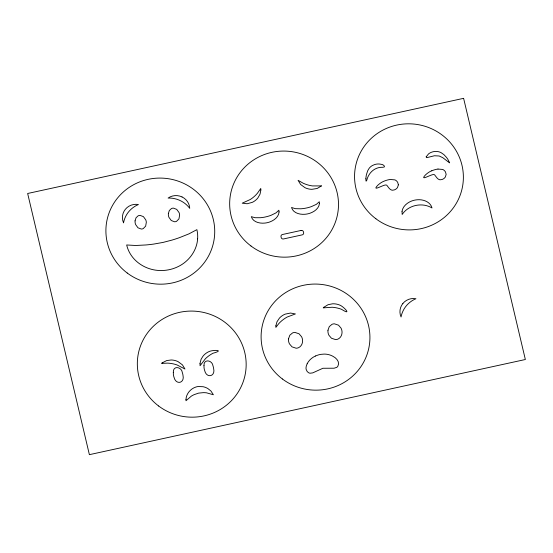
<?xml version="1.0" encoding="UTF-8"?>
<svg xmlns="http://www.w3.org/2000/svg" width="553" height="553" viewBox="0 0 553 553"><rect width="100%" height="100%" fill="white"/><g stroke="black" fill="none" stroke-linecap="round" stroke-linejoin="round"><path stroke-width="0.83" d="M321.431 185.905L317.228 188.455L311.892 189.333A15.933 15.519 7.6 0 1 304.966 187.674L300.625 184.481L298.067 180.319L303.3 183.285A33.014 32.15 7.6 0 0 312.397 185.919L321.383 185.912M315.397 356.001L318.404 354.908A22.873 22.279 7.6 0 1 320.913 354.362L324.12 354.093A17.703 17.24 7.6 0 1 329.982 355.012A18.062 17.592 7.6 0 1 333.155 356.436C336.57 358.116 340.226 362.367 337.842 366.245A4.286 4.175 7.6 0 1 336.798 367.323L334.102 368.215L322.883 368.27L312.735 372.881L310.102 373.22A4.293 4.182 7.6 0 1 308.429 372.625L307.122 371.443L306.162 369.376A6.242 6.083 7.6 0 1 306.009 368.277A9.913 9.657 7.6 0 1 307.233 363.77M431.755 170.78L431.451 170.912A17.655 17.198 7.6 0 0 428.416 172.55L427.11 173.524A30.166 29.385 7.6 0 0 425.375 175.024C419.146 181.771 431.589 173.87 433.905 174.575A1.88 1.832 7.6 0 1 434.665 174.907C436.511 177.126 438.246 180.928 441.861 179.552A6.214 6.055 7.6 0 0 445.317 177.022L446.153 174.409L445.518 172.059A6.159 6 7.6 0 0 444.156 170.372L443.589 169.944A5.26 5.129 7.6 0 0 442.656 169.446L438.004 169.066M307.15 363.722A17.468 17.012 7.6 0 1 315.417 356.042M123.54 222.762A25.479 24.816 7.6 0 1 138.43 204.534A13.645 13.293 7.6 0 0 125.358 209.297A13.645 13.293 7.6 0 0 123.533 222.797M431.769 170.801A25.065 24.415 7.6 0 1 438.004 169.038M185.974 399.688L185.995 400.725L191.345 396.128A27.671 26.952 7.6 0 1 194.2 394.621L198.603 393.121L203.248 392.651A27.671 26.952 7.6 0 1 206.497 392.817L213.382 394.752L210.942 391.019L207.963 388.628A15.118 14.724 7.6 0 0 203.055 386.713L198.174 386.526A13.161 12.816 7.6 0 0 195.928 387.024C190.488 388.718 186.105 393.909 185.974 399.688M365.872 178.785L366.058 181.149L366.611 180.589A14.392 14.019 7.6 0 0 366.805 180.14C368.644 172.66 374.865 166.882 382.856 167.289C386.727 167.262 382.89 164.075 381.086 164.303A11.654 11.35 7.6 0 0 378.266 163.985A12.194 11.883 7.6 0 0 374.526 164.6L372.342 165.561A11.115 10.825 7.6 0 0 369.176 168.285L367.745 170.649L366.501 174.395A28.058 27.332 7.6 0 0 366.017 177.167L365.872 178.785M173.317 372.335L173.386 374.547A13.701 13.341 7.6 0 0 174.043 377.326C175.813 385.185 184.889 383.381 182.988 375.376A13.701 13.341 7.6 0 0 182.331 372.598C181.73 366.729 172.868 365.263 173.317 372.335M203.974 365.644L204.043 367.856A13.701 13.341 7.6 0 0 204.7 370.634C206.469 378.494 215.546 376.69 213.652 368.685A13.701 13.341 7.6 0 0 212.995 365.906C212.387 360.038 203.532 358.572 203.974 365.644M135.063 220.847L135.07 222.161A8.91 8.675 7.6 0 0 135.644 224.601L137.98 227.801L141.271 229.032A4.431 4.313 7.6 0 0 143.248 228.603L145.66 226.129L146.324 222.271A8.91 8.675 7.6 0 0 145.743 219.831L143.414 216.631L140.123 215.4A4.431 4.313 7.6 0 0 138.146 215.829L136.045 217.751L135.063 220.847M168.361 213.576L168.368 214.889A8.91 8.675 7.6 0 0 168.948 217.336L171.278 220.536L174.568 221.767A4.431 4.313 7.6 0 0 176.545 221.338L178.958 218.857L179.621 215.006A8.91 8.675 7.6 0 0 179.041 212.559L176.711 209.366L173.421 208.128A4.431 4.313 7.6 0 0 171.444 208.564L169.342 210.486L168.361 213.576M398.367 184.84L397.538 187.453A6.214 6.055 7.6 0 1 394.075 189.976C390.459 191.359 388.724 187.557 386.879 185.338A1.88 1.832 7.6 0 0 386.118 185.006C383.803 184.294 371.36 192.202 377.588 185.455A30.166 29.385 7.6 0 1 379.323 183.955L380.637 182.988A17.655 17.198 7.6 0 1 383.658 181.336L383.969 181.211A25.065 24.415 7.6 0 1 390.218 179.469L394.87 179.877A5.26 5.129 7.6 0 1 395.803 180.368L396.37 180.803A6.159 6 7.6 0 1 397.731 182.49L398.367 184.84M200.013 363.39L200.062 365.74L205.419 358.724A33.007 32.15 7.6 0 1 213.016 353.229C225.299 349.911 213.105 349.717 209.069 351.563A15.899 15.484 7.6 0 0 202.951 356.236L201.092 359.284L200.013 363.39M260.85 190.004L260.055 194.096L257.857 197.953A15.933 15.519 7.6 0 1 252.355 202.329L247.15 203.753L242.214 203.193L250.336 199.474A33.007 32.15 7.6 0 0 257.373 193.315L260.767 188.455L260.85 190.004M275.885 325.841L275.857 327.39L278.767 323.643A32.959 32.102 7.6 0 1 287.187 317.028L295.42 313.938L290.532 313.053L285.237 314.125A15.933 15.519 7.6 0 0 279.438 318.113L276.97 321.811L275.885 325.841M426.163 156.893L426.847 157.66L434.423 155.759L439.158 155.987L442.822 157.709L449.603 162.879A1.078 1.051 7.6 0 0 449.568 162.63L447.75 159.153A28.134 27.401 7.6 0 0 446.285 157.163L443.907 154.619L441.004 152.607A11.088 10.797 7.6 0 0 437.741 151.57L434.52 151.508A12.194 11.883 7.6 0 0 430.877 152.504A11.654 11.35 7.6 0 0 428.52 153.921L426.163 156.893M288.514 338.851L288.472 339.618A9.415 9.166 7.6 0 0 289.482 343.883L292.005 346.849L296.09 348.21A6.042 5.883 7.6 0 0 298.572 347.671C301.115 346.531 302.581 343.738 302.588 341.021A9.415 9.166 7.6 0 0 301.585 336.756L299.055 333.791L294.97 332.429A6.042 5.883 7.6 0 0 292.489 332.975L289.813 335.242L288.514 338.851M327.97 330.245L327.929 331.012A9.415 9.166 7.6 0 0 328.931 335.27L331.461 338.242L335.547 339.597A6.042 5.883 7.6 0 0 338.028 339.058C340.565 337.918 342.031 335.125 342.044 332.408A9.415 9.166 7.6 0 0 341.035 328.15L338.512 325.178L334.427 323.823A6.042 5.883 7.6 0 0 331.945 324.362L329.263 326.636L327.97 330.245M402.031 211.301L402.176 214.46C408.467 204.969 422.312 202.108 432.004 207.956C430.372 201.714 423.086 199.218 417.239 199.778A20.143 19.618 7.6 0 0 411.812 200.96C407.236 202.633 402.826 206.262 402.031 211.301M279.065 211.958C278.753 216.928 274.177 220.329 269.857 221.926A20.599 20.06 7.6 0 1 264.846 223.08C259.758 223.654 253.004 222.161 251.29 216.658L255.071 217.716L260.47 217.709A38.848 37.839 7.6 0 0 264.928 217.066L266.933 216.603A38.848 37.839 7.6 0 0 271.205 215.228L276.023 212.87L278.871 210.223L279.065 211.958M319.427 203.504C318.984 208.46 314.325 211.744 309.963 213.237A20.599 20.06 7.6 0 1 304.917 214.274C299.809 214.723 293.055 213.043 291.528 207.465L295.288 208.668L300.694 208.792A38.848 37.839 7.6 0 0 305.166 208.26L307.178 207.852A38.848 37.839 7.6 0 0 311.484 206.573L316.357 204.34L319.281 201.762L319.427 203.504M197.628 238.841C196.847 250.537 189.119 261.064 178.778 266.29A38.102 37.106 7.6 0 1 159.458 270.507C147.72 270.058 136.128 263.822 130.121 253.578A32.205 31.369 7.6 0 1 126.665 244.972L135.672 245.484L145.881 244.965A150.741 146.815 7.6 0 0 153.858 244.053L162.983 242.435L171.942 240.106A150.741 146.815 7.6 0 0 179.545 237.617L188.988 233.85L196.882 229.647A32.205 31.369 7.6 0 1 197.628 238.841M323.768 307.323L323.229 307.869L332.194 307.247A33.007 32.15 7.6 0 1 341.471 309.272C352.807 316.454 343.489 306.189 339.431 304.966A15.933 15.519 7.6 0 0 332.491 303.811L328.053 304.71L323.768 307.323M162.209 362.872L161.621 363.376L167.67 363.127A33.007 32.15 7.6 0 1 176.988 364.925L184.972 369.031L182.428 364.862L178.101 361.655A15.933 15.519 7.6 0 0 171.174 359.982L166.681 360.57L162.209 362.872M463.614 98.337L27.65 193.488L89.386 454.663L525.35 359.512L463.614 98.337M301.143 230.435L282.452 234.513A1.915 1.866 7.6 0 0 281.014 236.746L281.201 237.534A1.915 1.866 7.6 0 0 283.502 238.951L302.194 234.873A1.915 1.866 7.6 0 0 303.632 232.64L303.445 231.852A1.915 1.866 7.6 0 0 301.143 230.435M127.218 273.016A54.443 53.026 7.6 0 0 214.267 238.378A54.443 53.026 7.6 0 0 139.453 181.992A54.443 53.026 7.6 0 0 127.218 273.016M402.881 303.479A13.645 13.293 7.6 0 0 401.049 316.987A25.479 24.816 7.6 0 1 415.953 298.724A13.645 13.293 7.6 0 0 402.881 303.479M250.986 246.002A54.443 53.026 7.6 0 0 338.042 211.364A54.443 53.026 7.6 0 0 263.221 154.978A54.443 53.026 7.6 0 0 250.986 246.002M375.874 218.746A54.443 53.026 7.6 0 0 462.923 184.108A54.443 53.026 7.6 0 0 388.109 127.722A54.443 53.026 7.6 0 0 375.874 218.746M158.649 406.013A54.443 53.026 7.6 0 0 245.705 371.374A54.443 53.026 7.6 0 0 170.884 314.989A54.443 53.026 7.6 0 0 158.649 406.013M282.424 378.999A54.443 53.026 7.6 0 0 369.473 344.36A54.443 53.026 7.6 0 0 294.659 287.975A54.443 53.026 7.6 0 0 282.424 378.999M182.02 196.93A13.645 13.293 7.6 0 0 168.091 198.064A25.479 24.816 7.6 0 1 189.741 208.35A13.645 13.293 7.6 0 0 182.02 196.93"/></g></svg>
